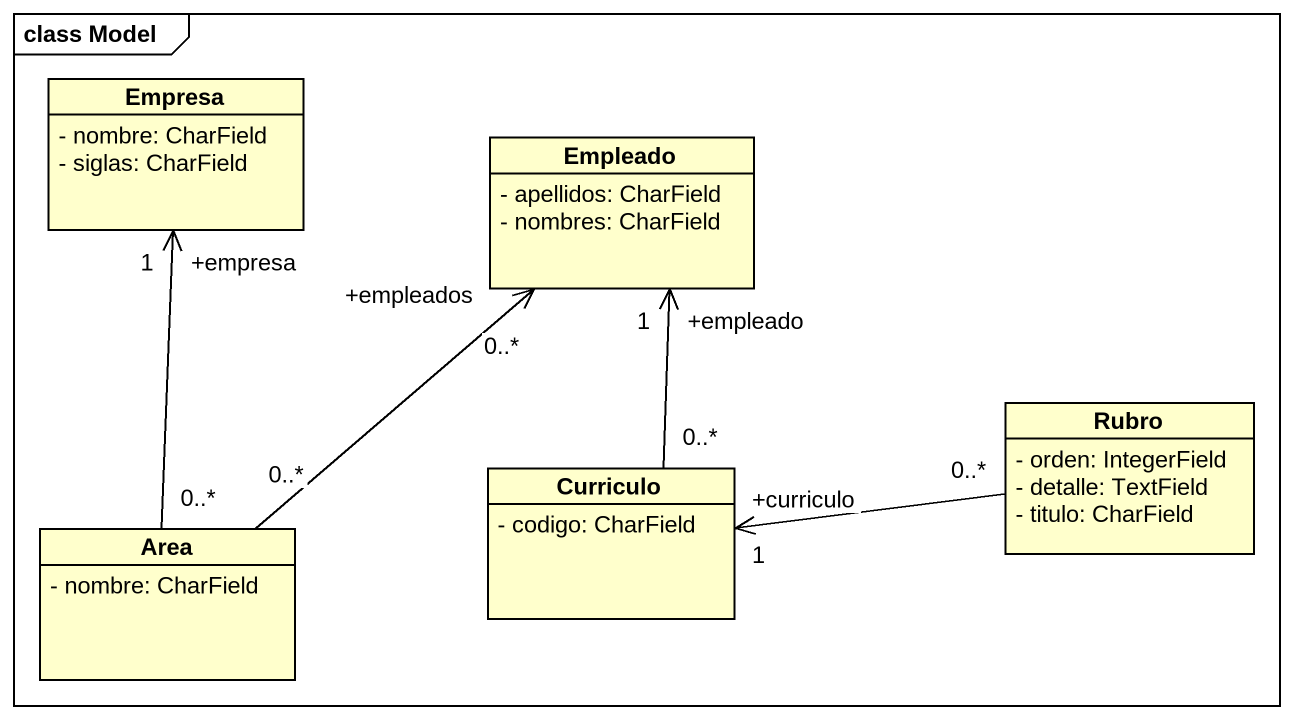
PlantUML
@startuml
mainframe class Model
hide circle
hide empty members
skinparam classAttributeIconSize 0
class Empresa {
  - nombre: CharField
  - siglas: CharField
}
class Empleado {
  - apellidos: CharField
  - nombres: CharField
}
class Curriculo {
  - codigo: CharField
}
class Rubro {
  - orden: IntegerField
  - detalle: TextField
  - titulo: CharField
}
class Area {
  - nombre: CharField
}
Curriculo "0..*" -up-> "+empleado\n1" Empleado
Rubro "0..*" -left-> "+curriculo\n1" Curriculo
Area "0..*" -up-> "+empresa\n1" Empresa
Area "0..*" -up-> "+empleados\n0..*" Empleado
@enduml
